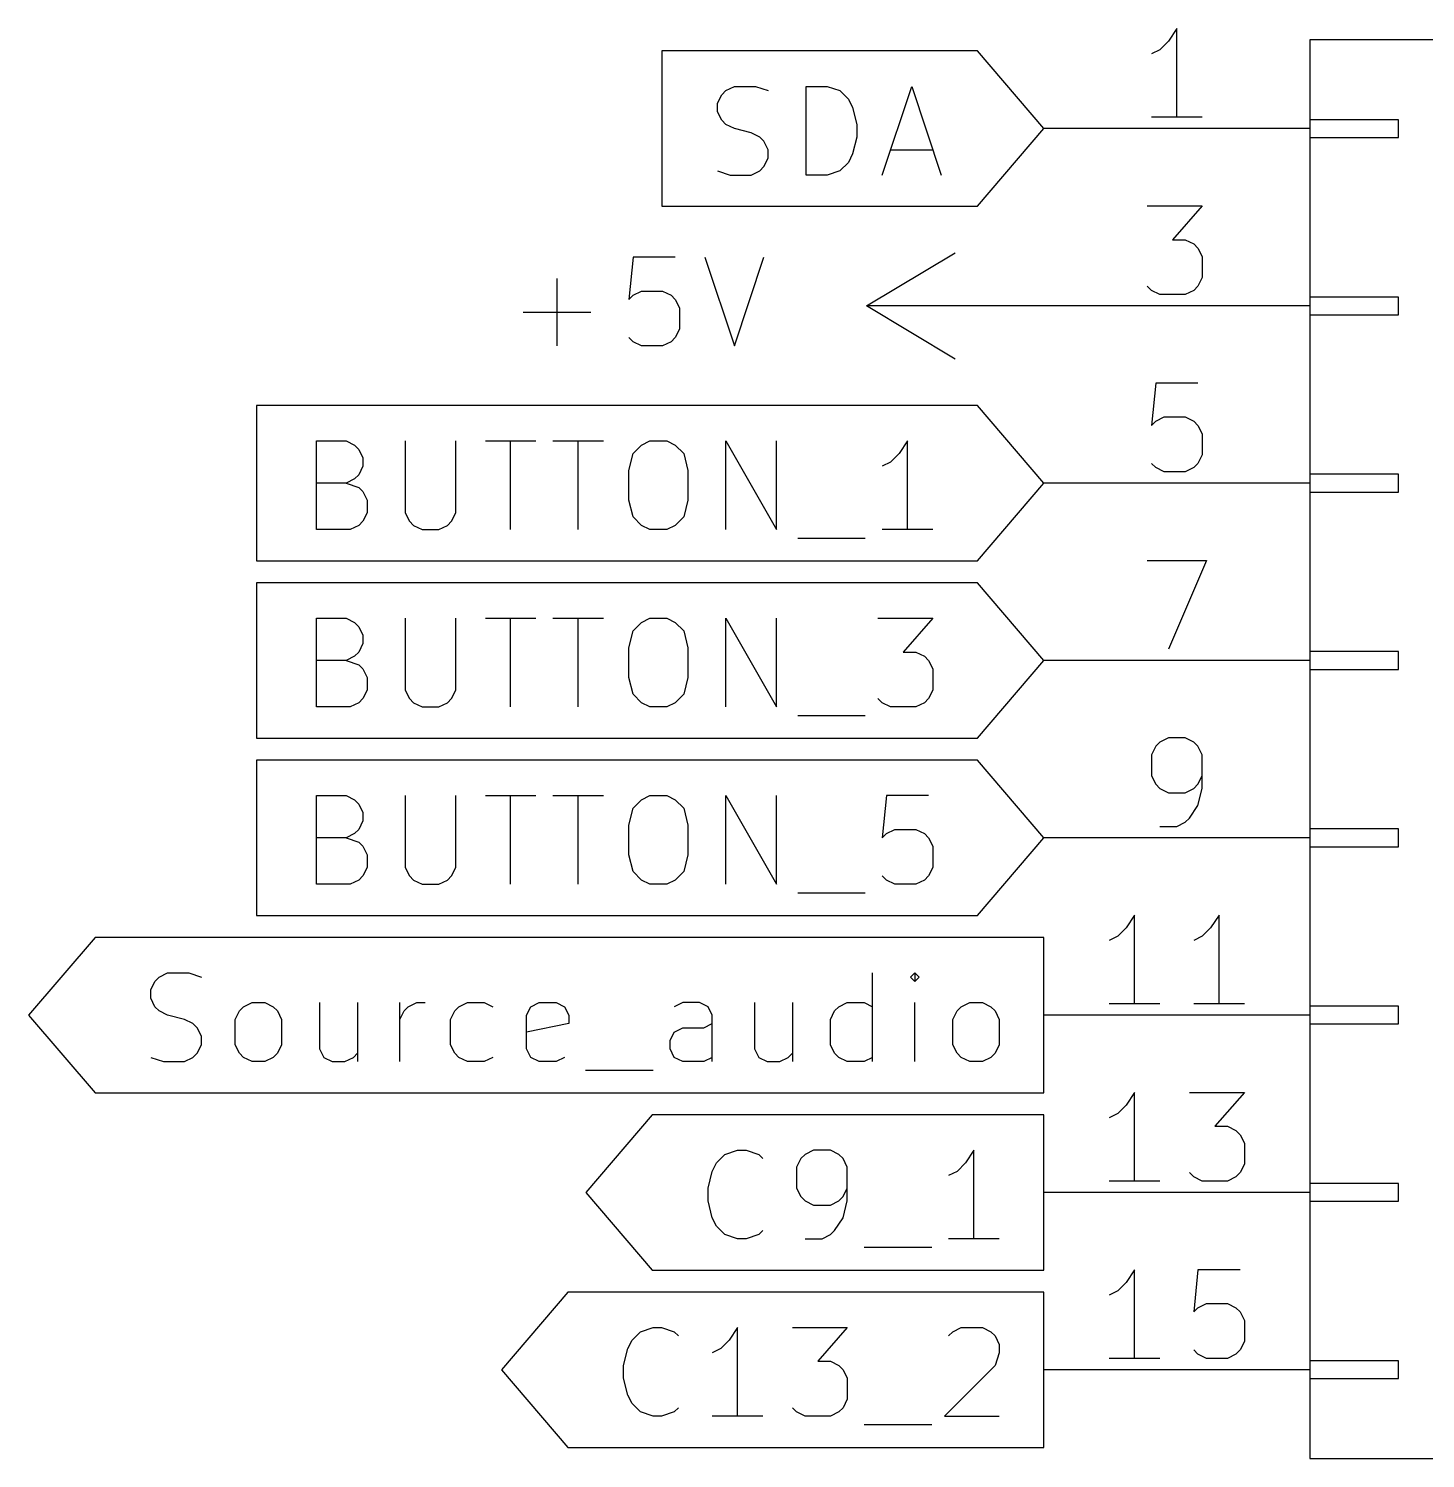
# Model space of a CAD drawing. Extents: x 0.3 to 16.3, y -11.7 to -0.2.
# Drawn here: x 7.227 to 8.015, y -8.525 to -7.719 of the extents above; entities that cross this region are included whole.
import ezdxf

# ---------------------------------------------------------------- set-up
doc = ezdxf.new("R2010")
doc.units = 0
doc.header["$MEASUREMENT"] = 0
doc.layers.add('BLACK', color=7, linetype='CONTINUOUS')

msp = doc.modelspace()

# ---------------------------------------------------------------- linework, layer by layer
at = {"layer": 'BLACK', "linetype": 'CONTINUOUS'}
for p, q in [((7.875, -7.71862), (7.87024, -7.72576)), ((7.875, -7.71862), (7.87024, -7.72576)), ((7.875, -7.76862), (7.875, -7.71862)), ((7.875, -7.76862), (7.875, -7.71862)), ((7.95, -7.725), (7.95, -8.525)), ((8.15, -7.725), (7.95, -7.725)), ((7.7625, -7.73124), (7.58451, -7.73124)), ((7.58451, -7.73124), (7.58451, -7.775)), ((7.8, -7.775), (7.7625, -7.73124)), ((7.86547, -7.73052), (7.86071, -7.7329)), ((7.86547, -7.73052), (7.86071, -7.7329)), ((7.87024, -7.72576), (7.86547, -7.73052)), ((7.87024, -7.72576), (7.86547, -7.73052)), ((7.61592, -7.76072), (7.6183, -7.75595)), ((7.6183, -7.75595), (7.62068, -7.75357)), ((7.62068, -7.75357), (7.62544, -7.75119)), ((7.62544, -7.75119), (7.63735, -7.75119)), ((7.63735, -7.75119), (7.64449, -7.75357)), ((7.66592, -7.80119), (7.66592, -7.75119)), ((7.66592, -7.75119), (7.67782, -7.75119)), ((7.67782, -7.75119), (7.68497, -7.75357)), ((7.68497, -7.75357), (7.68973, -7.75833)), ((7.70878, -7.80119), (7.72544, -7.75119)), ((7.72544, -7.75119), (7.74211, -7.80119)), ((7.61592, -7.76548), (7.61592, -7.76072)), ((7.68973, -7.75833), (7.69211, -7.7631)), ((7.69211, -7.7631), (7.69449, -7.77262)), ((7.6183, -7.77024), (7.61592, -7.76548)), ((7.62068, -7.77262), (7.6183, -7.77024)), ((7.62544, -7.775), (7.62068, -7.77262)), ((7.69449, -7.77262), (7.69449, -7.77976)), ((7.88928, -7.76862), (7.86071, -7.76862)), ((7.88928, -7.76862), (7.86071, -7.76862)), ((7.95, -7.77), (7.95, -7.78)), ((8, -7.77), (7.95, -7.77)), ((8, -7.78), (8, -7.77)), ((7.58451, -7.775), (7.58451, -7.81876)), ((7.63497, -7.77738), (7.62544, -7.775)), ((7.63973, -7.77976), (7.63497, -7.77738)), ((7.64211, -7.78215), (7.63973, -7.77976)), ((7.69449, -7.77976), (7.69211, -7.78929)), ((7.7625, -7.81876), (7.8, -7.775)), ((7.95, -7.775), (7.8, -7.775)), ((7.95, -7.775), (7.8, -7.775)), ((7.95, -7.78), (8, -7.78)), ((7.64449, -7.78691), (7.64211, -7.78215)), ((7.64449, -7.79167), (7.64449, -7.78691)), ((7.69211, -7.78929), (7.68973, -7.79405)), ((7.71354, -7.78691), (7.73735, -7.78691)), ((7.63973, -7.79881), (7.64211, -7.79643)), ((7.64211, -7.79643), (7.64449, -7.79167)), ((7.68973, -7.79405), (7.68497, -7.79881)), ((7.61592, -7.79881), (7.62306, -7.80119)), ((7.62306, -7.80119), (7.63497, -7.80119)), ((7.63497, -7.80119), (7.63973, -7.79881)), ((7.67782, -7.80119), (7.66592, -7.80119)), ((7.68497, -7.79881), (7.67782, -7.80119)), ((7.58451, -7.81876), (7.7625, -7.81876)), ((7.85833, -7.81862), (7.88928, -7.81862)), ((7.85833, -7.81862), (7.88928, -7.81862)), ((7.88928, -7.81862), (7.87262, -7.83767)), ((7.88928, -7.81862), (7.87262, -7.83767)), ((7.87262, -7.83767), (7.87976, -7.83767)), ((7.87262, -7.83767), (7.87976, -7.83767)), ((7.87976, -7.83767), (7.88452, -7.84005)), ((7.87976, -7.83767), (7.88452, -7.84005)), ((7.7, -7.875), (7.75, -7.845)), ((7.88452, -7.84005), (7.8869, -7.84243)), ((7.88452, -7.84005), (7.8869, -7.84243)), ((7.8869, -7.84243), (7.88928, -7.84719)), ((7.8869, -7.84243), (7.88928, -7.84719)), ((7.5683, -7.84761), (7.56592, -7.87142)), ((7.5683, -7.84761), (7.56592, -7.87142)), ((7.59211, -7.84761), (7.5683, -7.84761)), ((7.59211, -7.84761), (7.5683, -7.84761)), ((7.60878, -7.84761), (7.62544, -7.89761)), ((7.60878, -7.84761), (7.62544, -7.89761)), ((7.62544, -7.89761), (7.64211, -7.84761)), ((7.62544, -7.89761), (7.64211, -7.84761)), ((7.88928, -7.84719), (7.88928, -7.85909)), ((7.88928, -7.84719), (7.88928, -7.85909)), ((7.52544, -7.89761), (7.52544, -7.85952)), ((7.52544, -7.89761), (7.52544, -7.85952)), ((7.88928, -7.85909), (7.8869, -7.86385)), ((7.88928, -7.85909), (7.8869, -7.86385)), ((7.56592, -7.87142), (7.5683, -7.86904)), ((7.56592, -7.87142), (7.5683, -7.86904)), ((7.5683, -7.86904), (7.57306, -7.86666)), ((7.5683, -7.86904), (7.57306, -7.86666)), ((7.57306, -7.86666), (7.58496, -7.86666)), ((7.57306, -7.86666), (7.58496, -7.86666)), ((7.58496, -7.86666), (7.58973, -7.86904)), ((7.58496, -7.86666), (7.58973, -7.86904)), ((7.58973, -7.86904), (7.59211, -7.87142)), ((7.58973, -7.86904), (7.59211, -7.87142)), ((7.86071, -7.86624), (7.85833, -7.86385)), ((7.86071, -7.86624), (7.85833, -7.86385)), ((7.86547, -7.86862), (7.86071, -7.86624)), ((7.86547, -7.86862), (7.86071, -7.86624)), ((7.87976, -7.86862), (7.86547, -7.86862)), ((7.87976, -7.86862), (7.86547, -7.86862)), ((7.88452, -7.86624), (7.87976, -7.86862)), ((7.88452, -7.86624), (7.87976, -7.86862)), ((7.8869, -7.86385), (7.88452, -7.86624)), ((7.8869, -7.86385), (7.88452, -7.86624)), ((7.95, -7.87), (7.95, -7.88)), ((8, -7.87), (7.95, -7.87)), ((8, -7.88), (8, -7.87)), ((7.59211, -7.87142), (7.59449, -7.87619)), ((7.59211, -7.87142), (7.59449, -7.87619)), ((7.59449, -7.87619), (7.59449, -7.88809)), ((7.59449, -7.87619), (7.59449, -7.88809)), ((7.75, -7.905), (7.7, -7.875)), ((7.8, -7.875), (7.7, -7.875)), ((7.95, -7.875), (7.8, -7.875)), ((7.95, -7.875), (7.8, -7.875)), ((7.50639, -7.87857), (7.54449, -7.87857)), ((7.50639, -7.87857), (7.54449, -7.87857)), ((7.95, -7.88), (8, -7.88)), ((7.5683, -7.89523), (7.56592, -7.89285)), ((7.5683, -7.89523), (7.56592, -7.89285)), ((7.59211, -7.89285), (7.58973, -7.89523)), ((7.59211, -7.89285), (7.58973, -7.89523)), ((7.59449, -7.88809), (7.59211, -7.89285)), ((7.59449, -7.88809), (7.59211, -7.89285)), ((7.57306, -7.89761), (7.5683, -7.89523)), ((7.57306, -7.89761), (7.5683, -7.89523)), ((7.58496, -7.89761), (7.57306, -7.89761)), ((7.58496, -7.89761), (7.57306, -7.89761)), ((7.58973, -7.89523), (7.58496, -7.89761)), ((7.58973, -7.89523), (7.58496, -7.89761)), ((7.86309, -7.91862), (7.86071, -7.94243)), ((7.86309, -7.91862), (7.86071, -7.94243)), ((7.8869, -7.91862), (7.86309, -7.91862)), ((7.8869, -7.91862), (7.86309, -7.91862)), ((7.7625, -7.93124), (7.35594, -7.93124)), ((7.35594, -7.93124), (7.35594, -7.975)), ((7.8, -7.975), (7.7625, -7.93124)), ((7.86071, -7.94243), (7.86309, -7.94005)), ((7.86071, -7.94243), (7.86309, -7.94005)), ((7.86309, -7.94005), (7.86785, -7.93767)), ((7.86309, -7.94005), (7.86785, -7.93767)), ((7.86785, -7.93767), (7.87976, -7.93767)), ((7.86785, -7.93767), (7.87976, -7.93767)), ((7.87976, -7.93767), (7.88452, -7.94005)), ((7.87976, -7.93767), (7.88452, -7.94005)), ((7.88452, -7.94005), (7.8869, -7.94243)), ((7.88452, -7.94005), (7.8869, -7.94243)), ((7.8869, -7.94243), (7.88928, -7.94719)), ((7.8869, -7.94243), (7.88928, -7.94719)), ((7.88928, -7.94719), (7.88928, -7.95909)), ((7.88928, -7.94719), (7.88928, -7.95909)), ((7.38973, -8.00119), (7.38973, -7.95119)), ((7.38973, -7.95119), (7.4064, -7.95119)), ((7.4064, -7.95119), (7.41116, -7.95357)), ((7.41116, -7.95357), (7.41354, -7.95595)), ((7.41354, -7.95595), (7.41592, -7.96072)), ((7.43973, -7.95119), (7.43973, -7.99167)), ((7.4683, -7.99167), (7.4683, -7.95119)), ((7.48497, -7.95119), (7.51354, -7.95119)), ((7.49925, -8.00119), (7.49925, -7.95119)), ((7.52306, -7.95119), (7.55163, -7.95119)), ((7.53735, -8.00119), (7.53735, -7.95119)), ((7.56592, -7.96786), (7.5683, -7.95833)), ((7.5683, -7.95833), (7.57306, -7.95357)), ((7.57306, -7.95357), (7.57782, -7.95119)), ((7.57782, -7.95119), (7.58735, -7.95119)), ((7.58735, -7.95119), (7.59211, -7.95357)), ((7.59211, -7.95357), (7.59687, -7.95833)), ((7.59687, -7.95833), (7.59925, -7.96786)), ((7.62068, -8.00119), (7.62068, -7.95119)), ((7.62068, -7.95119), (7.64925, -8.00119)), ((7.64925, -8.00119), (7.64925, -7.95119)), ((7.7183, -7.95833), (7.71354, -7.9631)), ((7.72306, -7.95119), (7.7183, -7.95833)), ((7.72306, -8.00119), (7.72306, -7.95119)), ((7.41592, -7.96548), (7.41354, -7.97024)), ((7.41592, -7.96072), (7.41592, -7.96548)), ((7.71354, -7.9631), (7.70878, -7.96548)), ((7.86309, -7.96624), (7.86071, -7.96385)), ((7.86309, -7.96624), (7.86071, -7.96385)), ((7.86785, -7.96862), (7.86309, -7.96624)), ((7.86785, -7.96862), (7.86309, -7.96624)), ((7.88452, -7.96624), (7.87976, -7.96862)), ((7.88452, -7.96624), (7.87976, -7.96862)), ((7.8869, -7.96385), (7.88452, -7.96624)), ((7.8869, -7.96385), (7.88452, -7.96624)), ((7.88928, -7.95909), (7.8869, -7.96385)), ((7.88928, -7.95909), (7.8869, -7.96385)), ((7.35594, -7.975), (7.35594, -8.01876)), ((7.4064, -7.975), (7.38973, -7.975)), ((7.41116, -7.97262), (7.4064, -7.975)), ((7.4064, -7.975), (7.41354, -7.97738)), ((7.41354, -7.97024), (7.41116, -7.97262)), ((7.56592, -7.98452), (7.56592, -7.96786)), ((7.59925, -7.96786), (7.59925, -7.98452)), ((7.7625, -8.01876), (7.8, -7.975)), ((7.95, -7.975), (7.8, -7.975)), ((7.95, -7.975), (7.8, -7.975)), ((7.87976, -7.96862), (7.86785, -7.96862)), ((7.87976, -7.96862), (7.86785, -7.96862)), ((7.95, -7.97), (7.95, -7.98)), ((8, -7.97), (7.95, -7.97)), ((8, -7.98), (8, -7.97)), ((7.41354, -7.97738), (7.41592, -7.97976)), ((7.41592, -7.97976), (7.4183, -7.98452)), ((7.95, -7.98), (8, -7.98)), ((7.4183, -7.98452), (7.4183, -7.99167)), ((7.5683, -7.99405), (7.56592, -7.98452)), ((7.59925, -7.98452), (7.59687, -7.99405)), ((7.41354, -7.99881), (7.40878, -8.00119)), ((7.41592, -7.99643), (7.41354, -7.99881)), ((7.4183, -7.99167), (7.41592, -7.99643)), ((7.43973, -7.99167), (7.44211, -7.99643)), ((7.44211, -7.99643), (7.44449, -7.99881)), ((7.44449, -7.99881), (7.44925, -8.00119)), ((7.45878, -8.00119), (7.46354, -7.99881)), ((7.46354, -7.99881), (7.46592, -7.99643)), ((7.46592, -7.99643), (7.4683, -7.99167)), ((7.57306, -7.99881), (7.5683, -7.99405)), ((7.57782, -8.00119), (7.57306, -7.99881)), ((7.59211, -7.99881), (7.58735, -8.00119)), ((7.59687, -7.99405), (7.59211, -7.99881)), ((7.40878, -8.00119), (7.38973, -8.00119)), ((7.44925, -8.00119), (7.45878, -8.00119)), ((7.58735, -8.00119), (7.57782, -8.00119)), ((7.66116, -8.00595), (7.69925, -8.00595)), ((7.73735, -8.00119), (7.70878, -8.00119)), ((7.35594, -8.01876), (7.7625, -8.01876)), ((7.85833, -8.01862), (7.89167, -8.01862)), ((7.85833, -8.01862), (7.89167, -8.01862)), ((7.89167, -8.01862), (7.87024, -8.06862)), ((7.89167, -8.01862), (7.87024, -8.06862)), ((7.7625, -8.03124), (7.35594, -8.03124)), ((7.35594, -8.03124), (7.35594, -8.075)), ((7.8, -8.075), (7.7625, -8.03124)), ((7.38973, -8.10119), (7.38973, -8.05119)), ((7.38973, -8.05119), (7.4064, -8.05119)), ((7.4064, -8.05119), (7.41116, -8.05357)), ((7.41116, -8.05357), (7.41354, -8.05595)), ((7.43973, -8.05119), (7.43973, -8.09167)), ((7.4683, -8.09167), (7.4683, -8.05119)), ((7.48497, -8.05119), (7.51354, -8.05119)), ((7.49925, -8.10119), (7.49925, -8.05119)), ((7.52306, -8.05119), (7.55163, -8.05119)), ((7.53735, -8.10119), (7.53735, -8.05119)), ((7.5683, -8.05833), (7.57306, -8.05357)), ((7.57306, -8.05357), (7.57782, -8.05119)), ((7.57782, -8.05119), (7.58735, -8.05119)), ((7.58735, -8.05119), (7.59211, -8.05357)), ((7.59211, -8.05357), (7.59687, -8.05833)), ((7.62068, -8.10119), (7.62068, -8.05119)), ((7.62068, -8.05119), (7.64925, -8.10119)), ((7.64925, -8.10119), (7.64925, -8.05119)), ((7.7064, -8.05119), (7.73735, -8.05119)), ((7.73735, -8.05119), (7.72068, -8.07024)), ((7.41354, -8.05595), (7.41592, -8.06072)), ((7.41592, -8.06072), (7.41592, -8.06548)), ((7.56592, -8.06786), (7.5683, -8.05833)), ((7.59687, -8.05833), (7.59925, -8.06786)), ((7.41354, -8.07024), (7.41116, -8.07262)), ((7.41592, -8.06548), (7.41354, -8.07024)), ((7.56592, -8.08452), (7.56592, -8.06786)), ((7.59925, -8.06786), (7.59925, -8.08452)), ((7.72068, -8.07024), (7.72782, -8.07024)), ((7.72782, -8.07024), (7.73259, -8.07262)), ((7.95, -8.07), (7.95, -8.08)), ((8, -8.07), (7.95, -8.07)), ((8, -8.08), (8, -8.07)), ((7.35594, -8.075), (7.35594, -8.11876)), ((7.4064, -8.075), (7.38973, -8.075)), ((7.41116, -8.07262), (7.4064, -8.075)), ((7.4064, -8.075), (7.41354, -8.07738)), ((7.41354, -8.07738), (7.41592, -8.07976)), ((7.41592, -8.07976), (7.4183, -8.08452)), ((7.73259, -8.07262), (7.73497, -8.075)), ((7.73497, -8.075), (7.73735, -8.07976)), ((7.73735, -8.07976), (7.73735, -8.09167)), ((7.7625, -8.11876), (7.8, -8.075)), ((7.95, -8.075), (7.8, -8.075)), ((7.95, -8.075), (7.8, -8.075)), ((7.4183, -8.08452), (7.4183, -8.09167)), ((7.5683, -8.09405), (7.56592, -8.08452)), ((7.59925, -8.08452), (7.59687, -8.09405)), ((7.95, -8.08), (8, -8.08)), ((7.4183, -8.09167), (7.41592, -8.09643)), ((7.43973, -8.09167), (7.44211, -8.09643)), ((7.46592, -8.09643), (7.4683, -8.09167)), ((7.57306, -8.09881), (7.5683, -8.09405)), ((7.59687, -8.09405), (7.59211, -8.09881)), ((7.73735, -8.09167), (7.73497, -8.09643)), ((7.40878, -8.10119), (7.38973, -8.10119)), ((7.41354, -8.09881), (7.40878, -8.10119)), ((7.41592, -8.09643), (7.41354, -8.09881)), ((7.44211, -8.09643), (7.44449, -8.09881)), ((7.44449, -8.09881), (7.44925, -8.10119)), ((7.44925, -8.10119), (7.45878, -8.10119)), ((7.45878, -8.10119), (7.46354, -8.09881)), ((7.46354, -8.09881), (7.46592, -8.09643)), ((7.57782, -8.10119), (7.57306, -8.09881)), ((7.58735, -8.10119), (7.57782, -8.10119)), ((7.59211, -8.09881), (7.58735, -8.10119)), ((7.70878, -8.09881), (7.7064, -8.09643)), ((7.71354, -8.10119), (7.70878, -8.09881)), ((7.72782, -8.10119), (7.71354, -8.10119)), ((7.73259, -8.09881), (7.72782, -8.10119)), ((7.73497, -8.09643), (7.73259, -8.09881)), ((7.66116, -8.10595), (7.69925, -8.10595)), ((7.35594, -8.11876), (7.7625, -8.11876)), ((7.87024, -8.11862), (7.86547, -8.121)), ((7.87024, -8.11862), (7.86547, -8.121)), ((7.87976, -8.11862), (7.87024, -8.11862)), ((7.87976, -8.11862), (7.87024, -8.11862)), ((7.88452, -8.121), (7.87976, -8.11862)), ((7.88452, -8.121), (7.87976, -8.11862)), ((7.86309, -8.12338), (7.86071, -8.12814)), ((7.86309, -8.12338), (7.86071, -8.12814)), ((7.86071, -8.12814), (7.86071, -8.14005)), ((7.86071, -8.12814), (7.86071, -8.14005)), ((7.86547, -8.121), (7.86309, -8.12338)), ((7.86547, -8.121), (7.86309, -8.12338)), ((7.8869, -8.12338), (7.88452, -8.121)), ((7.8869, -8.12338), (7.88452, -8.121)), ((7.88928, -8.12814), (7.8869, -8.12338)), ((7.88928, -8.12814), (7.8869, -8.12338)), ((7.88928, -8.14719), (7.88928, -8.12814)), ((7.88928, -8.14719), (7.88928, -8.12814)), ((7.7625, -8.13124), (7.35594, -8.13124)), ((7.35594, -8.13124), (7.35594, -8.175)), ((7.8, -8.175), (7.7625, -8.13124)), ((7.86071, -8.14005), (7.86309, -8.14481)), ((7.86071, -8.14005), (7.86309, -8.14481)), ((7.8869, -8.14481), (7.88928, -8.14005)), ((7.8869, -8.14481), (7.88928, -8.14005)), ((7.38973, -8.20119), (7.38973, -8.15119)), ((7.38973, -8.15119), (7.4064, -8.15119)), ((7.4064, -8.15119), (7.41116, -8.15357)), ((7.43973, -8.15119), (7.43973, -8.19167)), ((7.4683, -8.19167), (7.4683, -8.15119)), ((7.48497, -8.15119), (7.51354, -8.15119)), ((7.49925, -8.20119), (7.49925, -8.15119)), ((7.52306, -8.15119), (7.55163, -8.15119)), ((7.53735, -8.20119), (7.53735, -8.15119)), ((7.57306, -8.15357), (7.57782, -8.15119)), ((7.57782, -8.15119), (7.58735, -8.15119)), ((7.58735, -8.15119), (7.59211, -8.15357)), ((7.62068, -8.20119), (7.62068, -8.15119)), ((7.62068, -8.15119), (7.64925, -8.20119)), ((7.64925, -8.20119), (7.64925, -8.15119)), ((7.71116, -8.15119), (7.70878, -8.175)), ((7.73497, -8.15119), (7.71116, -8.15119)), ((7.86309, -8.14481), (7.86547, -8.14719)), ((7.86309, -8.14481), (7.86547, -8.14719)), ((7.86547, -8.14719), (7.87024, -8.14957)), ((7.86547, -8.14719), (7.87024, -8.14957)), ((7.87024, -8.14957), (7.87976, -8.14957)), ((7.87024, -8.14957), (7.87976, -8.14957)), ((7.87976, -8.14957), (7.88452, -8.14719)), ((7.87976, -8.14957), (7.88452, -8.14719)), ((7.88452, -8.14719), (7.8869, -8.14481)), ((7.88452, -8.14719), (7.8869, -8.14481)), ((7.8869, -8.15671), (7.88928, -8.14719)), ((7.8869, -8.15671), (7.88928, -8.14719)), ((7.41116, -8.15357), (7.41354, -8.15595)), ((7.41354, -8.15595), (7.41592, -8.16072)), ((7.56592, -8.16786), (7.5683, -8.15833)), ((7.5683, -8.15833), (7.57306, -8.15357)), ((7.59211, -8.15357), (7.59687, -8.15833)), ((7.59687, -8.15833), (7.59925, -8.16786)), ((7.88214, -8.16385), (7.8869, -8.15671)), ((7.88214, -8.16385), (7.8869, -8.15671)), ((7.41592, -8.16548), (7.41354, -8.17024)), ((7.41592, -8.16072), (7.41592, -8.16548)), ((7.56592, -8.18452), (7.56592, -8.16786)), ((7.59925, -8.16786), (7.59925, -8.18452)), ((7.86547, -8.16862), (7.875, -8.16862)), ((7.86547, -8.16862), (7.875, -8.16862)), ((7.875, -8.16862), (7.87976, -8.16624)), ((7.875, -8.16862), (7.87976, -8.16624)), ((7.87976, -8.16624), (7.88214, -8.16385)), ((7.87976, -8.16624), (7.88214, -8.16385)), ((7.35594, -8.175), (7.35594, -8.21876)), ((7.4064, -8.175), (7.38973, -8.175)), ((7.41116, -8.17262), (7.4064, -8.175)), ((7.4064, -8.175), (7.41354, -8.17738)), ((7.41354, -8.17024), (7.41116, -8.17262)), ((7.70878, -8.175), (7.71116, -8.17262)), ((7.71116, -8.17262), (7.71592, -8.17024)), ((7.71592, -8.17024), (7.72782, -8.17024)), ((7.72782, -8.17024), (7.73259, -8.17262)), ((7.73259, -8.17262), (7.73497, -8.175)), ((7.73497, -8.175), (7.73735, -8.17976)), ((7.7625, -8.21876), (7.8, -8.175)), ((7.95, -8.175), (7.8, -8.175)), ((7.95, -8.175), (7.8, -8.175)), ((7.95, -8.17), (7.95, -8.18)), ((8, -8.17), (7.95, -8.17)), ((8, -8.18), (8, -8.17)), ((7.41354, -8.17738), (7.41592, -8.17976)), ((7.41592, -8.17976), (7.4183, -8.18452)), ((7.4183, -8.18452), (7.4183, -8.19167)), ((7.5683, -8.19405), (7.56592, -8.18452)), ((7.59925, -8.18452), (7.59687, -8.19405)), ((7.73735, -8.17976), (7.73735, -8.19167)), ((7.95, -8.18), (8, -8.18)), ((7.4183, -8.19167), (7.41592, -8.19643)), ((7.43973, -8.19167), (7.44211, -8.19643)), ((7.46592, -8.19643), (7.4683, -8.19167)), ((7.73735, -8.19167), (7.73497, -8.19643)), ((7.41354, -8.19881), (7.40878, -8.20119)), ((7.41592, -8.19643), (7.41354, -8.19881)), ((7.44211, -8.19643), (7.44449, -8.19881)), ((7.44449, -8.19881), (7.44925, -8.20119)), ((7.45878, -8.20119), (7.46354, -8.19881)), ((7.46354, -8.19881), (7.46592, -8.19643)), ((7.57306, -8.19881), (7.5683, -8.19405)), ((7.57782, -8.20119), (7.57306, -8.19881)), ((7.59211, -8.19881), (7.58735, -8.20119)), ((7.59687, -8.19405), (7.59211, -8.19881)), ((7.71116, -8.19881), (7.70878, -8.19643)), ((7.71592, -8.20119), (7.71116, -8.19881)), ((7.73259, -8.19881), (7.72782, -8.20119)), ((7.73497, -8.19643), (7.73259, -8.19881)), ((7.40878, -8.20119), (7.38973, -8.20119)), ((7.44925, -8.20119), (7.45878, -8.20119)), ((7.58735, -8.20119), (7.57782, -8.20119)), ((7.66116, -8.20595), (7.69925, -8.20595)), ((7.72782, -8.20119), (7.71592, -8.20119)), ((7.35594, -8.21876), (7.7625, -8.21876)), ((7.85119, -8.21862), (7.84643, -8.22576)), ((7.85119, -8.21862), (7.84643, -8.22576)), ((7.85119, -8.26862), (7.85119, -8.21862)), ((7.85119, -8.26862), (7.85119, -8.21862)), ((7.89881, -8.21862), (7.89405, -8.22576)), ((7.89881, -8.21862), (7.89405, -8.22576)), ((7.89881, -8.26862), (7.89881, -8.21862)), ((7.89881, -8.26862), (7.89881, -8.21862)), ((7.26487, -8.23124), (7.22737, -8.275)), ((7.8, -8.23124), (7.26487, -8.23124)), ((7.8, -8.275), (7.8, -8.23124)), ((7.84167, -8.23052), (7.8369, -8.2329)), ((7.84167, -8.23052), (7.8369, -8.2329)), ((7.84643, -8.22576), (7.84167, -8.23052)), ((7.84643, -8.22576), (7.84167, -8.23052)), ((7.88928, -8.23052), (7.88452, -8.2329)), ((7.88928, -8.23052), (7.88452, -8.2329)), ((7.89405, -8.22576), (7.88928, -8.23052)), ((7.89405, -8.22576), (7.88928, -8.23052)), ((7.29628, -8.26072), (7.29866, -8.25595)), ((7.29866, -8.25595), (7.30104, -8.25357)), ((7.30104, -8.25357), (7.3058, -8.25119)), ((7.3058, -8.25119), (7.3177, -8.25119)), ((7.3177, -8.25119), (7.32485, -8.25357)), ((7.70342, -8.30119), (7.70342, -8.25119)), ((7.72723, -8.25119), (7.72485, -8.25357)), ((7.72485, -8.25357), (7.72723, -8.25595)), ((7.72961, -8.25357), (7.72723, -8.25119)), ((7.72723, -8.25119), (7.72723, -8.25595)), ((7.72723, -8.25595), (7.72961, -8.25357)), ((7.29628, -8.26548), (7.29628, -8.26072)), ((7.29866, -8.27024), (7.29628, -8.26548)), ((7.30104, -8.27262), (7.29866, -8.27024)), ((7.3058, -8.275), (7.30104, -8.27262)), ((7.3439, -8.27738), (7.34628, -8.27262)), ((7.34628, -8.27262), (7.34866, -8.27024)), ((7.34866, -8.27024), (7.35342, -8.26786)), ((7.35342, -8.26786), (7.36056, -8.26786)), ((7.36056, -8.26786), (7.36532, -8.27024)), ((7.36532, -8.27024), (7.3677, -8.27262)), ((7.3677, -8.27262), (7.37009, -8.27738)), ((7.39152, -8.26786), (7.39152, -8.29405)), ((7.41294, -8.26786), (7.41294, -8.30119)), ((7.43675, -8.30119), (7.43675, -8.26786)), ((7.43675, -8.27738), (7.43913, -8.27262)), ((7.43913, -8.27262), (7.44152, -8.27024)), ((7.44152, -8.27024), (7.44628, -8.26786)), ((7.44628, -8.26786), (7.45104, -8.26786)), ((7.46532, -8.27738), (7.4677, -8.27262)), ((7.4677, -8.27262), (7.47009, -8.27024)), ((7.47009, -8.27024), (7.47485, -8.26786)), ((7.47485, -8.26786), (7.48437, -8.26786)), ((7.48437, -8.26786), (7.48913, -8.27024)), ((7.50818, -8.275), (7.51056, -8.27024)), ((7.51056, -8.27024), (7.51532, -8.26786)), ((7.51532, -8.26786), (7.52485, -8.26786)), ((7.52485, -8.26786), (7.52961, -8.27024)), ((7.52961, -8.27024), (7.53199, -8.275)), ((7.59628, -8.26786), (7.59152, -8.27024)), ((7.6058, -8.26786), (7.59628, -8.26786)), ((7.61056, -8.27024), (7.6058, -8.26786)), ((7.61294, -8.275), (7.61056, -8.27024)), ((7.63675, -8.26786), (7.63675, -8.29405)), ((7.65818, -8.26786), (7.65818, -8.30119)), ((7.67961, -8.27738), (7.68199, -8.27262)), ((7.68199, -8.27262), (7.68437, -8.27024)), ((7.68437, -8.27024), (7.68913, -8.26786)), ((7.68913, -8.26786), (7.69866, -8.26786)), ((7.69866, -8.26786), (7.70342, -8.27024)), ((7.72723, -8.30119), (7.72723, -8.26786)), ((7.74866, -8.27738), (7.75104, -8.27262)), ((7.75104, -8.27262), (7.75342, -8.27024)), ((7.75342, -8.27024), (7.75818, -8.26786)), ((7.75818, -8.26786), (7.76532, -8.26786)), ((7.76532, -8.26786), (7.77009, -8.27024)), ((7.77009, -8.27024), (7.77247, -8.27262)), ((7.77247, -8.27262), (7.77485, -8.27738)), ((7.86547, -8.26862), (7.8369, -8.26862)), ((7.86547, -8.26862), (7.8369, -8.26862)), ((7.91309, -8.26862), (7.88452, -8.26862)), ((7.91309, -8.26862), (7.88452, -8.26862)), ((7.95, -8.27), (7.95, -8.28)), ((8, -8.27), (7.95, -8.27)), ((8, -8.28), (8, -8.27)), ((7.22737, -8.275), (7.26487, -8.31876)), ((7.31532, -8.27738), (7.3058, -8.275)), ((7.32009, -8.27976), (7.31532, -8.27738)), ((7.32247, -8.28215), (7.32009, -8.27976)), ((7.3439, -8.29167), (7.3439, -8.27738)), ((7.37009, -8.27738), (7.37009, -8.29167)), ((7.46532, -8.29167), (7.46532, -8.27738)), ((7.50818, -8.29405), (7.50818, -8.275)), ((7.53199, -8.27976), (7.50818, -8.28452)), ((7.53199, -8.275), (7.53199, -8.27976)), ((7.60818, -8.28215), (7.61294, -8.27976)), ((7.61294, -8.30119), (7.61294, -8.275)), ((7.67961, -8.29167), (7.67961, -8.27738)), ((7.74866, -8.29167), (7.74866, -8.27738)), ((7.77485, -8.27738), (7.77485, -8.29167)), ((7.95, -8.275), (7.8, -8.275)), ((7.8, -8.31876), (7.8, -8.275)), ((7.95, -8.275), (7.8, -8.275)), ((7.95, -8.28), (8, -8.28)), ((7.32485, -8.28691), (7.32247, -8.28215)), ((7.32485, -8.29167), (7.32485, -8.28691)), ((7.58913, -8.28929), (7.59152, -8.28452)), ((7.58913, -8.29405), (7.58913, -8.28929)), ((7.59152, -8.28452), (7.59628, -8.28215)), ((7.59628, -8.28215), (7.60818, -8.28215)), ((7.32009, -8.29881), (7.32247, -8.29643)), ((7.32247, -8.29643), (7.32485, -8.29167)), ((7.34628, -8.29643), (7.3439, -8.29167)), ((7.34866, -8.29881), (7.34628, -8.29643)), ((7.3677, -8.29643), (7.36532, -8.29881)), ((7.37009, -8.29167), (7.3677, -8.29643)), ((7.39152, -8.29405), (7.3939, -8.29881)), ((7.41056, -8.29881), (7.41294, -8.29643)), ((7.4677, -8.29643), (7.46532, -8.29167)), ((7.47009, -8.29881), (7.4677, -8.29643)), ((7.51056, -8.29881), (7.50818, -8.29405)), ((7.59152, -8.29881), (7.58913, -8.29405)), ((7.63675, -8.29405), (7.63913, -8.29881)), ((7.6558, -8.29881), (7.65818, -8.29643)), ((7.68199, -8.29643), (7.67961, -8.29167)), ((7.68437, -8.29881), (7.68199, -8.29643)), ((7.75104, -8.29643), (7.74866, -8.29167)), ((7.75342, -8.29881), (7.75104, -8.29643)), ((7.77247, -8.29643), (7.77009, -8.29881)), ((7.77485, -8.29167), (7.77247, -8.29643)), ((7.29628, -8.29881), (7.30342, -8.30119)), ((7.30342, -8.30119), (7.31532, -8.30119)), ((7.31532, -8.30119), (7.32009, -8.29881)), ((7.35342, -8.30119), (7.34866, -8.29881)), ((7.36056, -8.30119), (7.35342, -8.30119)), ((7.36532, -8.29881), (7.36056, -8.30119)), ((7.3939, -8.29881), (7.39866, -8.30119)), ((7.39866, -8.30119), (7.4058, -8.30119)), ((7.4058, -8.30119), (7.41056, -8.29881)), ((7.47485, -8.30119), (7.47009, -8.29881)), ((7.48437, -8.30119), (7.47485, -8.30119)), ((7.48913, -8.29881), (7.48437, -8.30119)), ((7.51532, -8.30119), (7.51056, -8.29881)), ((7.52485, -8.30119), (7.51532, -8.30119)), ((7.52961, -8.29881), (7.52485, -8.30119)), ((7.59628, -8.30119), (7.59152, -8.29881)), ((7.60818, -8.30119), (7.59628, -8.30119)), ((7.61294, -8.29881), (7.60818, -8.30119)), ((7.63913, -8.29881), (7.6439, -8.30119)), ((7.6439, -8.30119), (7.65104, -8.30119)), ((7.65104, -8.30119), (7.6558, -8.29881)), ((7.68913, -8.30119), (7.68437, -8.29881)), ((7.69866, -8.30119), (7.68913, -8.30119)), ((7.70342, -8.29881), (7.69866, -8.30119)), ((7.75818, -8.30119), (7.75342, -8.29881)), ((7.76532, -8.30119), (7.75818, -8.30119)), ((7.77009, -8.29881), (7.76532, -8.30119)), ((7.54152, -8.30595), (7.57961, -8.30595)), ((7.26487, -8.31876), (7.8, -8.31876)), ((7.85119, -8.31862), (7.84643, -8.32576)), ((7.85119, -8.31862), (7.84643, -8.32576)), ((7.85119, -8.36862), (7.85119, -8.31862)), ((7.85119, -8.36862), (7.85119, -8.31862)), ((7.88214, -8.31862), (7.91309, -8.31862)), ((7.88214, -8.31862), (7.91309, -8.31862)), ((7.91309, -8.31862), (7.89643, -8.33767)), ((7.91309, -8.31862), (7.89643, -8.33767)), ((7.84643, -8.32576), (7.84167, -8.33052)), ((7.84643, -8.32576), (7.84167, -8.33052)), ((7.57915, -8.33124), (7.54165, -8.375)), ((7.8, -8.33124), (7.57915, -8.33124)), ((7.8, -8.375), (7.8, -8.33124)), ((7.84167, -8.33052), (7.8369, -8.3329)), ((7.84167, -8.33052), (7.8369, -8.3329)), ((7.89643, -8.33767), (7.90357, -8.33767)), ((7.89643, -8.33767), (7.90357, -8.33767)), ((7.90357, -8.33767), (7.90833, -8.34005)), ((7.90357, -8.33767), (7.90833, -8.34005)), ((7.90833, -8.34005), (7.91071, -8.34243)), ((7.90833, -8.34005), (7.91071, -8.34243)), ((7.91071, -8.34243), (7.91309, -8.34719)), ((7.91071, -8.34243), (7.91309, -8.34719)), ((7.61532, -8.35833), (7.62009, -8.35357)), ((7.62009, -8.35357), (7.62723, -8.35119)), ((7.62723, -8.35119), (7.63199, -8.35119)), ((7.63199, -8.35119), (7.63913, -8.35357)), ((7.63913, -8.35357), (7.64152, -8.35595)), ((7.66532, -8.35357), (7.66294, -8.35595)), ((7.67009, -8.35119), (7.66532, -8.35357)), ((7.67961, -8.35119), (7.67009, -8.35119)), ((7.68437, -8.35357), (7.67961, -8.35119)), ((7.68675, -8.35595), (7.68437, -8.35357)), ((7.76056, -8.35119), (7.7558, -8.35833)), ((7.76056, -8.40119), (7.76056, -8.35119)), ((7.91309, -8.34719), (7.91309, -8.35909)), ((7.91309, -8.34719), (7.91309, -8.35909)), ((7.61294, -8.3631), (7.61532, -8.35833)), ((7.66294, -8.35595), (7.66056, -8.36072)), ((7.66056, -8.36072), (7.66056, -8.37262)), ((7.68913, -8.36072), (7.68675, -8.35595)), ((7.68913, -8.37976), (7.68913, -8.36072)), ((7.7558, -8.35833), (7.75104, -8.3631)), ((7.91309, -8.35909), (7.91071, -8.36385)), ((7.91309, -8.35909), (7.91071, -8.36385)), ((7.61056, -8.37262), (7.61294, -8.3631)), ((7.75104, -8.3631), (7.74628, -8.36548)), ((7.86547, -8.36862), (7.8369, -8.36862)), ((7.86547, -8.36862), (7.8369, -8.36862)), ((7.88452, -8.36624), (7.88214, -8.36385)), ((7.88452, -8.36624), (7.88214, -8.36385)), ((7.88928, -8.36862), (7.88452, -8.36624)), ((7.88928, -8.36862), (7.88452, -8.36624)), ((7.90357, -8.36862), (7.88928, -8.36862)), ((7.90357, -8.36862), (7.88928, -8.36862)), ((7.90833, -8.36624), (7.90357, -8.36862)), ((7.90833, -8.36624), (7.90357, -8.36862)), ((7.91071, -8.36385), (7.90833, -8.36624)), ((7.91071, -8.36385), (7.90833, -8.36624)), ((7.95, -8.37), (7.95, -8.38)), ((8, -8.37), (7.95, -8.37)), ((8, -8.38), (8, -8.37)), ((7.54165, -8.375), (7.57915, -8.41876)), ((7.61056, -8.37976), (7.61056, -8.37262)), ((7.66056, -8.37262), (7.66294, -8.37738)), ((7.66294, -8.37738), (7.66532, -8.37976)), ((7.68437, -8.37976), (7.68675, -8.37738)), ((7.68675, -8.37738), (7.68913, -8.37262)), ((7.95, -8.375), (7.8, -8.375)), ((7.8, -8.41876), (7.8, -8.375)), ((7.95, -8.375), (7.8, -8.375)), ((7.61294, -8.38929), (7.61056, -8.37976)), ((7.66532, -8.37976), (7.67009, -8.38215)), ((7.67009, -8.38215), (7.67961, -8.38215)), ((7.67961, -8.38215), (7.68437, -8.37976)), ((7.68675, -8.38929), (7.68913, -8.37976)), ((7.95, -8.38), (8, -8.38)), ((7.61532, -8.39405), (7.61294, -8.38929)), ((7.62009, -8.39881), (7.61532, -8.39405)), ((7.68199, -8.39643), (7.68675, -8.38929)), ((7.62723, -8.40119), (7.62009, -8.39881)), ((7.63199, -8.40119), (7.62723, -8.40119)), ((7.63913, -8.39881), (7.63199, -8.40119)), ((7.64152, -8.39643), (7.63913, -8.39881)), ((7.66532, -8.40119), (7.67485, -8.40119)), ((7.67485, -8.40119), (7.67961, -8.39881)), ((7.67961, -8.39881), (7.68199, -8.39643)), ((7.77485, -8.40119), (7.74628, -8.40119)), ((7.69866, -8.40595), (7.73675, -8.40595)), ((7.57915, -8.41876), (7.8, -8.41876)), ((7.84643, -8.42576), (7.84167, -8.43052)), ((7.84643, -8.42576), (7.84167, -8.43052)), ((7.85119, -8.41862), (7.84643, -8.42576)), ((7.85119, -8.41862), (7.84643, -8.42576)), ((7.85119, -8.46862), (7.85119, -8.41862)), ((7.85119, -8.46862), (7.85119, -8.41862)), ((7.8869, -8.41862), (7.88452, -8.44243)), ((7.8869, -8.41862), (7.88452, -8.44243)), ((7.91071, -8.41862), (7.8869, -8.41862)), ((7.91071, -8.41862), (7.8869, -8.41862)), ((7.53153, -8.43124), (7.49403, -8.475)), ((7.8, -8.43124), (7.53153, -8.43124)), ((7.8, -8.475), (7.8, -8.43124)), ((7.84167, -8.43052), (7.8369, -8.4329)), ((7.84167, -8.43052), (7.8369, -8.4329)), ((7.88452, -8.44243), (7.8869, -8.44005)), ((7.88452, -8.44243), (7.8869, -8.44005)), ((7.8869, -8.44005), (7.89167, -8.43767)), ((7.8869, -8.44005), (7.89167, -8.43767)), ((7.89167, -8.43767), (7.90357, -8.43767)), ((7.89167, -8.43767), (7.90357, -8.43767)), ((7.90357, -8.43767), (7.90833, -8.44005)), ((7.90357, -8.43767), (7.90833, -8.44005)), ((7.90833, -8.44005), (7.91071, -8.44243)), ((7.90833, -8.44005), (7.91071, -8.44243)), ((7.91071, -8.44243), (7.91309, -8.44719)), ((7.91071, -8.44243), (7.91309, -8.44719)), ((7.91309, -8.44719), (7.91309, -8.45909)), ((7.91309, -8.44719), (7.91309, -8.45909)), ((7.56532, -8.4631), (7.5677, -8.45833)), ((7.5677, -8.45833), (7.57247, -8.45357)), ((7.57247, -8.45357), (7.57961, -8.45119)), ((7.57961, -8.45119), (7.58437, -8.45119)), ((7.58437, -8.45119), (7.59152, -8.45357)), ((7.59152, -8.45357), (7.5939, -8.45595)), ((7.62247, -8.45833), (7.6177, -8.4631)), ((7.62723, -8.45119), (7.62247, -8.45833)), ((7.62723, -8.50119), (7.62723, -8.45119)), ((7.65818, -8.45119), (7.68913, -8.45119)), ((7.68913, -8.45119), (7.67247, -8.47024)), ((7.74628, -8.45595), (7.74866, -8.45357)), ((7.74866, -8.45357), (7.75342, -8.45119)), ((7.75342, -8.45119), (7.76532, -8.45119)), ((7.76532, -8.45119), (7.77009, -8.45357)), ((7.77009, -8.45357), (7.77247, -8.45595)), ((7.77247, -8.45595), (7.77485, -8.46072)), ((7.56294, -8.47262), (7.56532, -8.4631)), ((7.6177, -8.4631), (7.61294, -8.46548)), ((7.77485, -8.46548), (7.77247, -8.47262)), ((7.77485, -8.46072), (7.77485, -8.46548)), ((7.8869, -8.46624), (7.88452, -8.46385)), ((7.8869, -8.46624), (7.88452, -8.46385)), ((7.89167, -8.46862), (7.8869, -8.46624)), ((7.89167, -8.46862), (7.8869, -8.46624)), ((7.90833, -8.46624), (7.90357, -8.46862)), ((7.90833, -8.46624), (7.90357, -8.46862)), ((7.91071, -8.46385), (7.90833, -8.46624)), ((7.91071, -8.46385), (7.90833, -8.46624)), ((7.91309, -8.45909), (7.91071, -8.46385)), ((7.91309, -8.45909), (7.91071, -8.46385)), ((7.49403, -8.475), (7.53153, -8.51876)), ((7.56294, -8.47976), (7.56294, -8.47262)), ((7.67247, -8.47024), (7.67961, -8.47024)), ((7.67961, -8.47024), (7.68437, -8.47262)), ((7.68437, -8.47262), (7.68675, -8.475)), ((7.68675, -8.475), (7.68913, -8.47976)), ((7.77247, -8.47262), (7.7439, -8.50119)), ((7.95, -8.475), (7.8, -8.475)), ((7.8, -8.51876), (7.8, -8.475)), ((7.95, -8.475), (7.8, -8.475)), ((7.86547, -8.46862), (7.8369, -8.46862)), ((7.86547, -8.46862), (7.8369, -8.46862)), ((7.90357, -8.46862), (7.89167, -8.46862)), ((7.90357, -8.46862), (7.89167, -8.46862)), ((7.95, -8.47), (7.95, -8.48)), ((8, -8.47), (7.95, -8.47)), ((8, -8.48), (8, -8.47)), ((7.56532, -8.48929), (7.56294, -8.47976)), ((7.68913, -8.47976), (7.68913, -8.49167)), ((7.95, -8.48), (8, -8.48)), ((7.5677, -8.49405), (7.56532, -8.48929)), ((7.57247, -8.49881), (7.5677, -8.49405)), ((7.57961, -8.50119), (7.57247, -8.49881)), ((7.59152, -8.49881), (7.58437, -8.50119)), ((7.5939, -8.49643), (7.59152, -8.49881)), ((7.66056, -8.49881), (7.65818, -8.49643)), ((7.66532, -8.50119), (7.66056, -8.49881)), ((7.68437, -8.49881), (7.67961, -8.50119)), ((7.68675, -8.49643), (7.68437, -8.49881)), ((7.68913, -8.49167), (7.68675, -8.49643)), ((7.58437, -8.50119), (7.57961, -8.50119)), ((7.64152, -8.50119), (7.61294, -8.50119)), ((7.67961, -8.50119), (7.66532, -8.50119)), ((7.69866, -8.50595), (7.73675, -8.50595)), ((7.7439, -8.50119), (7.77485, -8.50119)), ((7.53153, -8.51876), (7.8, -8.51876)), ((7.95, -8.525), (8.15, -8.525))]:
    msp.add_line(p, q, dxfattribs=at)

doc.saveas('drawing.dxf')
